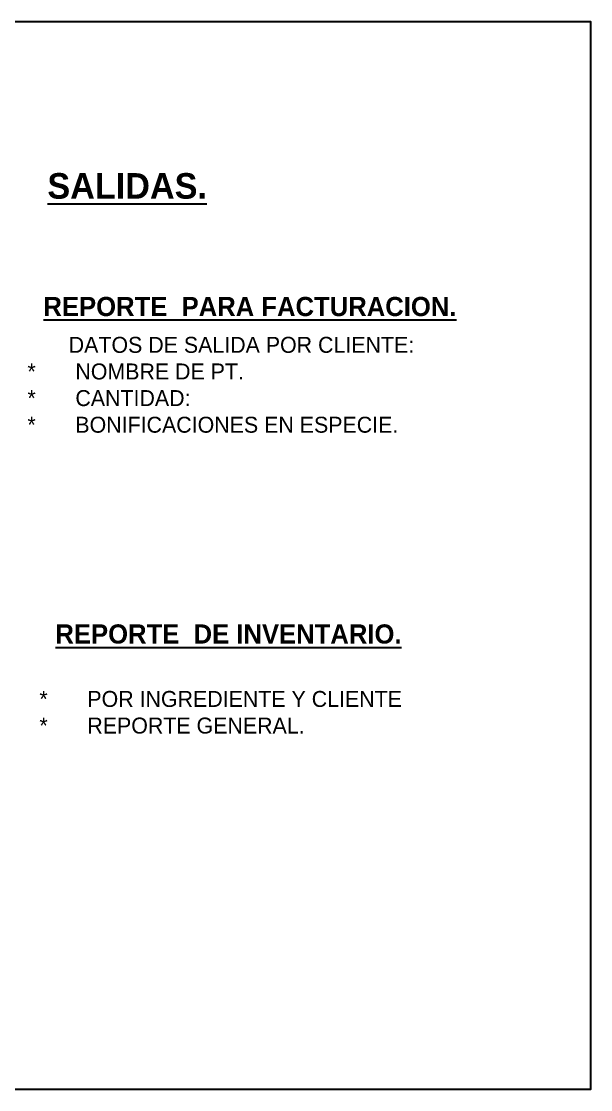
# Model space of a CAD drawing. Header units: inches. Extents: x -1.4 to 77.6, y 0 to 67.4.
# Drawn here: x 33.69 to 51.5, y 33.94 to 67.38 of the extents above; entities that cross this region are included whole.
import ezdxf

# ---------------------------------------------------------------- set-up
doc = ezdxf.new("R2010")
doc.units = ezdxf.units.IN
doc.header["$MEASUREMENT"] = 0

msp = doc.modelspace()

# ---------------------------------------------------------------- linework, layer by layer
msp.add_lwpolyline([(29.604, 33.937), (29.604, 67.375), (51.5, 67.375), (51.5, 33.937)], close=True)

# ---------------------------------------------------------------- texts
at = {"attachment_point": 1}
for s, width, insert, char_height in [('{\\fCentury Gothic|b1|i0|c0|p34;\\LSALIDAS.}', 11.75, (34.5, 62.625), 0.8), ('{\\fCentury Gothic|b1|i0|c0|p34;\\LREPORTE  PARA FACTURACION.}', 13.45662, (34.375, 58.75), 0.6), ('\\pi1.04899;{\\fCentury Gothic|b0|i0|c0|p34;    DATOS DE SALIDA POR CLIENTE:\\P\\pi-1.5,l2,t2;*^INOMBRE DE PT.\\P*^ICANTIDAD:\\P*^IBONIFICACIONES EN ESPECIE.}', 13.375, (33.375, 57.5), 0.5), ('{\\fCentury Gothic|b1|i0|c0|p34;\\LREPORTE  DE INVENTARIO.}', 11.75, (34.75, 48.5), 0.6), ('\\pi5.93635;{\\fCentury Gothic|b0|i0|c0|p34;     \\P\\pi-1.5,l2,t2;*^IPOR INGREDIENTE Y CLIENTE\\P*^IREPORTE GENERAL.}', 12.83633, (33.75, 47.25), 0.5)]:
    msp.add_mtext_dynamic_manual_height_columns(s, width=width, gutter_width=1, heights=[0], dxfattribs=dict(at, insert=insert, char_height=char_height))

doc.saveas('drawing.dxf')
